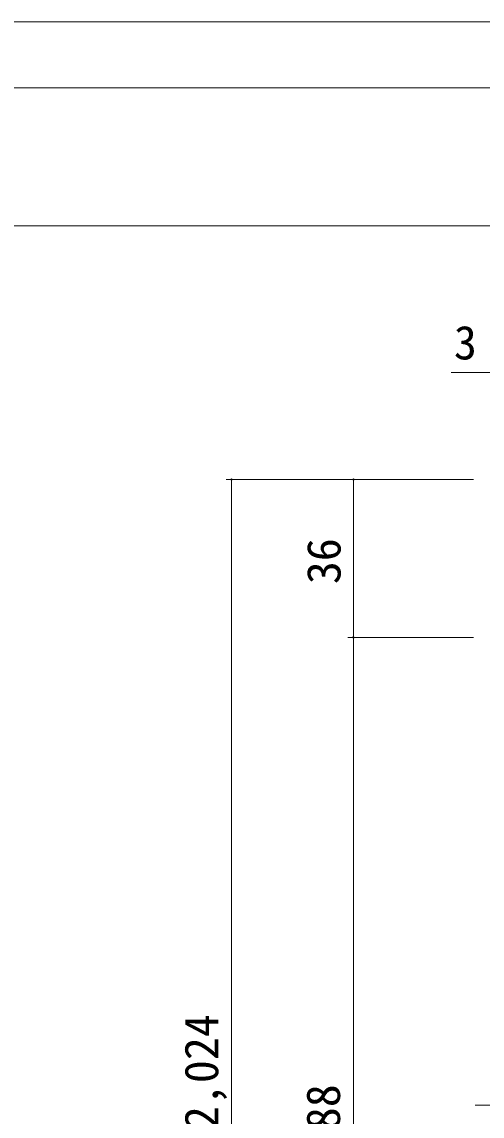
# Model space of a CAD drawing. Units: millimetres on the paper, enlarged 10 times, with parts at other scales. Extents: x -1985 to 2015, y -1370 to 1400.
# Drawn here: x -1413 to -1063, y 568 to 1400 of the extents above; entities that cross this region are included whole.
import ezdxf
from ezdxf.enums import TextEntityAlignment as Align

# ---------------------------------------------------------------- set-up
doc = ezdxf.new("R2010")
doc.units = ezdxf.units.MM
doc.header["$LTSCALE"] = 10
doc.linetypes.add('DOUBLE_CHAIN2', pattern=[12.8, 9, -1, 0.6, -0.6, 0.6, -1])
for name, color, linetype, lineweight in [('1-1_0', 7, 'Continuous', 20), ('2-0_18', 4, 'Continuous', 9), ('2-1', 7, 'Continuous', 20)]:
    doc.layers.add(name, color=color, linetype=linetype, lineweight=lineweight)
doc.styles.add('ＭＳ ゴシック', font='')
doc.styles.get('ＭＳ ゴシック').set_extended_font_data('MS Gothic')

msp = doc.modelspace()

# ---------------------------------------------------------------- linework, layer by layer
at = {"layer": '1-1_0'}
for p, q in [((-1935, 1350), (395, 1350)), ((-1935, 1350), (395, 1350)), ((-1935, 1245), (395, 1245)), ((-1935, 1245), (395, 1245))]:
    msp.add_line(p, q, dxfattribs=at)
msp.add_lwpolyline([(-1985, -1370), (2015, -1370), (2015, 1400), (-1985, 1400)], close=True, dxfattribs=at)
at = {"layer": '2-0_18', "color": 7, "linetype": 'DOUBLE_CHAIN2', "lineweight": 20}
msp.add_line((-466.67, 576.76), (-1073.33, 576.76), dxfattribs=at)
at = {"layer": '2-1', "color": 4, "lineweight": 9}
for p, q in [((-1070, 1052.24), (-1257.98, 1052.24)), ((-1253.81, 1052.24), (-1253.81, 68.43)), ((-1070, 1052.24), (-1165.37, 1052.24)), ((-1161.2, 932.24), (-1161.2, 1052.24)), ((-1070, 932.24), (-1165.37, 932.24)), ((-1070, 932.24), (-1165.37, 932.24)), ((-1161.2, 932.24), (-1161.2, 68.43))]:
    msp.add_line(p, q, dxfattribs=at)
msp.add_lwpolyline([(-1086.94, 1133.66), (-1056.67, 1133.66), (-1046.67, 1133.66), (-493.33, 1133.66), (-483.33, 1133.66), (-453.06, 1133.66)], dxfattribs=at)
for centre, start, end in [((-1253.81, 1052.24), 90, 270), ((-1253.81, 1052.24), 270, 90), ((-1161.2, 1052.24), 90, 270), ((-1161.2, 1052.24), 270, 90), ((-1161.2, 932.24), 90, 270), ((-1161.2, 932.24), 90, 270), ((-1161.2, 932.24), 270, 90), ((-1161.2, 932.24), 270, 90)]:
    msp.add_arc(centre, 0.521, start, end, dxfattribs=at)

# ---------------------------------------------------------------- texts
at = {"layer": '2-1', "style": 'ＭＳ ゴシック'}
msp.add_text('3', height=25.66, dxfattribs=at).set_placement((-1084.86, 1135.75), align=Align.BOTTOM_LEFT)
for s, p in [('36', (-1163.29, 972.69)), ('枠外H:2,024', (-1256.32, 453.67)), ('枠内IH:1,988', (-1163.71, 383))]:
    msp.add_text(s, height=25.66, rotation=90, dxfattribs=at).set_placement(p, align=Align.BOTTOM_LEFT)

doc.saveas('drawing.dxf')
